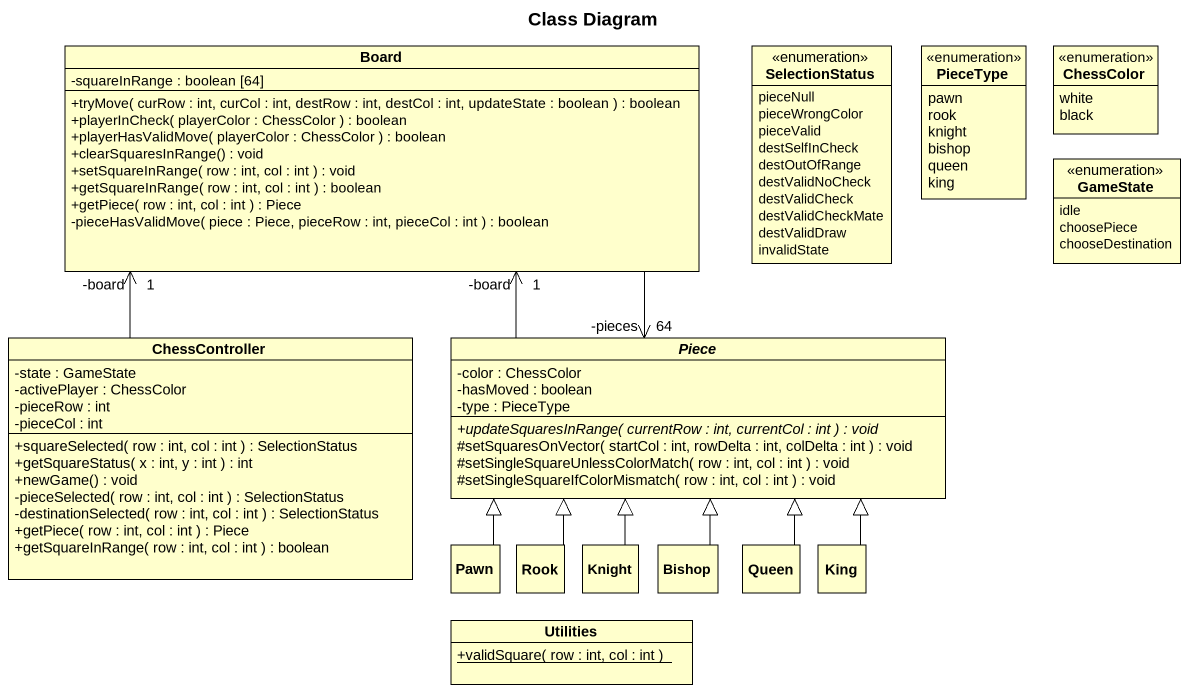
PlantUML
@startuml
title Class Diagram
hide circle
hide empty members
skinparam classAttributeIconSize 0
class Board {
  -squareInRange : boolean [64]
  +tryMove( curRow : int, curCol : int, destRow : int, destCol : int, updateState : boolean ) : boolean
  +playerInCheck( playerColor : ChessColor ) : boolean
  +playerHasValidMove( playerColor : ChessColor ) : boolean
  +clearSquaresInRange() : void
  +setSquareInRange( row : int, col : int ) : void
  +getSquareInRange( row : int, col : int ) : boolean
  +getPiece( row : int, col : int ) : Piece
  -pieceHasValidMove( piece : Piece, pieceRow : int, pieceCol : int ) : boolean
}
enum SelectionStatus {
  pieceNull
  pieceWrongColor
  pieceValid
  destSelfInCheck
  destOutOfRange
  destValidNoCheck
  destValidCheck
  destValidCheckMate
  destValidDraw
  invalidState
}
enum PieceType {
  pawn
  rook
  knight
  bishop
  queen
  king
}
enum ChessColor {
  white
  black
}
enum GameState {
  idle
  choosePiece
  chooseDestination
}
class ChessController {
  -state : GameState
  -activePlayer : ChessColor
  -pieceRow : int
  -pieceCol : int
  +squareSelected( row : int, col : int ) : SelectionStatus
  +getSquareStatus( x : int, y : int ) : int
  +newGame() : void
  -pieceSelected( row : int, col : int ) : SelectionStatus
  -destinationSelected( row : int, col : int ) : SelectionStatus
  +getPiece( row : int, col : int ) : Piece
  +getSquareInRange( row : int, col : int ) : boolean
}
abstract class Piece {
  -color : ChessColor
  -hasMoved : boolean
  -type : PieceType
  {abstract} +updateSquaresInRange( currentRow : int, currentCol : int ) : void
  #setSquaresOnVector( startCol : int, rowDelta : int, colDelta : int ) : void
  #setSingleSquareUnlessColorMatch( row : int, col : int ) : void
  #setSingleSquareIfColorMismatch( row : int, col : int ) : void
}
class Pawn
class Rook
class Knight
class Bishop
class Queen
class King
class Utilities {
  {static} +validSquare( row : int, col : int )
}
Board --> "-pieces\n64" Piece
ChessController -up-> "1\n-board" Board
Piece -up-> "-board\n1" Board
Pawn -up-|> Piece
Rook -up-|> Piece
Knight -up-|> Piece
Bishop -up-|> Piece
Queen -up-|> Piece
King -up-|> Piece
@enduml
